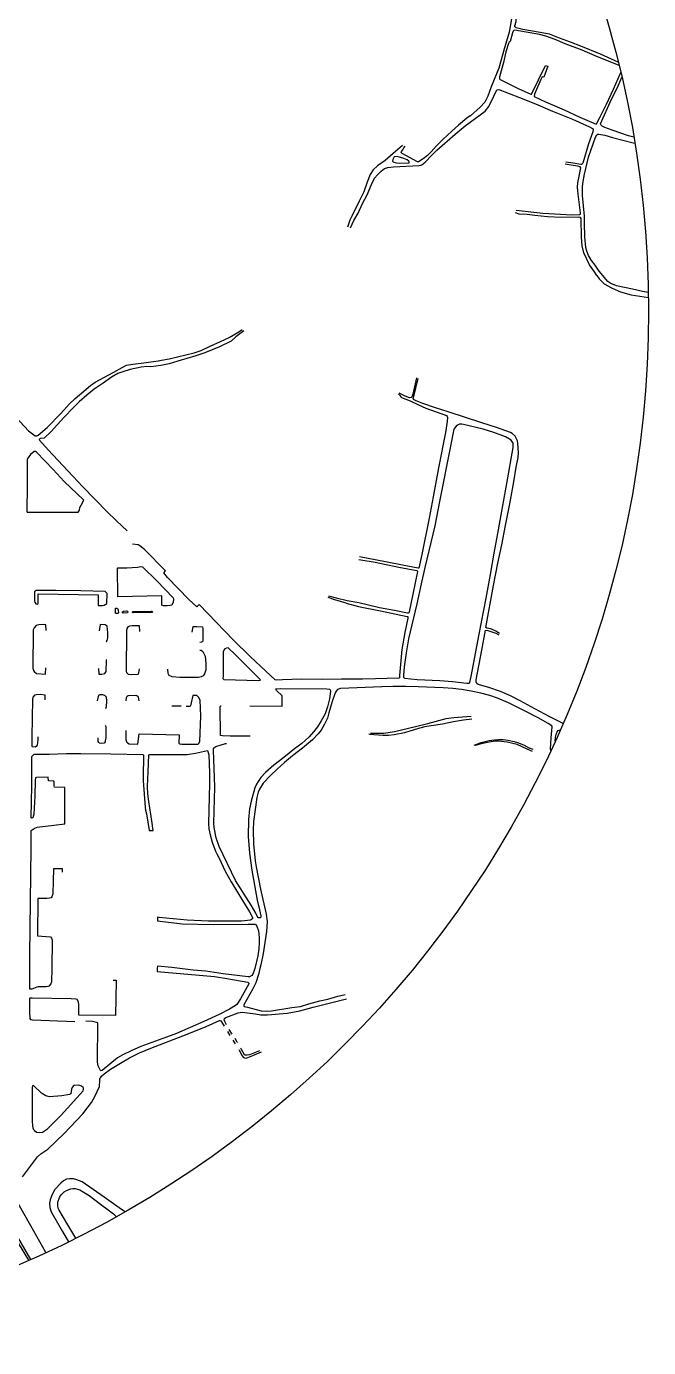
# Model space of a CAD drawing. Header units: inches. Extents: x 1286 to 7442, y -84 to 3420.
# Drawn here: x 6841 to 7442, y 1420 to 2695 of the extents above; entities that cross this region are included whole.
import ezdxf

# ---------------------------------------------------------------- set-up
doc = ezdxf.new("R2010")
doc.units = ezdxf.units.IN
doc.header["$LTSCALE"] = 3
doc.header["$MEASUREMENT"] = 0
doc.layers.add('ARQ_INDICAÇÃO', color=133, linetype='Continuous')

msp = doc.modelspace()

# ---------------------------------------------------------------- linework, layer by layer
at = {"color": 8, "linetype": 'Continuous'}
for p, q in [((6990.899, 2038.883), (6981.903, 2038.883)), ((7330.531, 1996.898), (7327.155, 1998.37)), ((7035.593, 1724.879), (7037.905, 1721.16)), ((7040.034, 1722.492), (7037.277, 1726.826)), ((7040.849, 1716.425), (7042.895, 1713.134)), ((6830.228, 1530.899), (6845.374, 1504.931))]:
    msp.add_line(p, q, dxfattribs=at)
for points in [[(7412.737, 2660.177), (7409.815, 2661.291), (7395.623, 2667.803), (7376.503, 2675.483), (7366.711, 2679.323), (7355.863, 2683.355), (7346.295, 2687.019), (7330.007, 2690.203), (7320.791, 2691.499), (7314.183, 2693.211), (7313.399, 2693.755), (7313.015, 2694.107), (7312.999, 2695.307), (7314.167, 2699.467), (7313.911, 2708.651), (7311.687, 2724.715), (7310.151, 2732.395), (7305.975, 2745.547), (7302.118, 2757.643), (7299.75, 2761.995), (7295.046, 2767.851), (7276.822, 2782.394), (7275.318, 2783.306)], [(7309.591, 2702.107), (7307.351, 2688.971), (7302.327, 2671.643), (7299.831, 2662.395), (7297.543, 2654.267), (7290.183, 2636.203), (7286.903, 2627.434), (7283.863, 2621.514), (7279.511, 2616.634), (7270.215, 2608.378), (7269.895, 2608.442), (7266.503, 2606.138), (7258.583, 2599.258), (7252.023, 2593.626), (7243.895, 2585.834), (7237.319, 2579.402), (7232.023, 2573.562), (7228.647, 2570.234), (7224.295, 2566.73), (7219.847, 2563.882), (7218.855, 2563.978), (7204.231, 2572.026), (7203.271, 2572.954), (7203.527, 2574.106), (7204.807, 2575.434), (7205.783, 2577.594), (7207.063, 2578.954)], [(7413.539, 2656.914), (7390.487, 2666.123), (7377.751, 2671.675), (7361.623, 2677.739), (7351.767, 2681.899), (7342.967, 2685.355), (7336.871, 2686.715), (7312.903, 2690.907), (7312.007, 2690.843), (7311.319, 2690.139), (7310.615, 2688.523), (7308.487, 2679.963), (7307.591, 2679.531), (7306.871, 2678.219), (7304.359, 2670.251), (7302.103, 2659.723)], [(7302.103, 2659.723), (7298.151, 2646.043), (7298.183, 2643.947), (7298.599, 2643.291), (7316.215, 2634.683), (7328.359, 2629.163), (7329.095, 2629.163), (7342.535, 2657.083), (7344.855, 2656.395), (7340.871, 2645.595), (7339.447, 2645.851), (7337.911, 2643.291), (7332.007, 2629.259), (7331.655, 2626.907), (7342.471, 2621.835), (7360.407, 2614.075), (7375.735, 2606.923), (7391.319, 2600.427), (7391.847, 2600.651), (7395.095, 2606.779), (7401.271, 2619.579), (7408.119, 2634.187), (7414.967, 2649.595), (7415.165, 2650.146)], [(7427.827, 2587.824), (7422.759, 2589.067), (7406.807, 2594.427), (7399.783, 2597.083), (7397.255, 2598.459), (7396.087, 2599.515), (7395.687, 2600.539), (7396.759, 2603.467), (7404.791, 2621.707), (7412.903, 2638.043), (7416.205, 2645.703)], [(7214.387, 2560.026), (7220.503, 2560.362), (7223.255, 2560.97), (7226.327, 2563.674), (7232.903, 2570.362), (7237.751, 2575.098), (7255.335, 2590.538), (7265.111, 2598.682), (7284.183, 2612.906), (7287.751, 2617.402), (7292.759, 2627.339), (7295.463, 2633.499), (7297.559, 2633.851), (7317.383, 2626.203), (7332.935, 2619.963), (7349.143, 2612.827), (7368.503, 2605.083), (7384.919, 2597.867), (7387.863, 2596.267), (7388.407, 2595.323), (7388.359, 2592.859), (7384.071, 2581.259), (7378.487, 2562.795), (7377.959, 2561.915), (7377.463, 2561.323), (7376.727, 2561.259), (7369.127, 2562.699), (7362.03, 2563.623)], [(7441.854, 2437.914), (7436.007, 2439.003), (7426.327, 2441.195), (7410.999, 2444.331), (7405.671, 2446.731), (7402.791, 2448.427), (7394.279, 2458.555), (7390.359, 2464.347), (7386.775, 2468.843), (7384.071, 2473.563), (7382.311, 2477.787), (7381.495, 2481.195), (7380.487, 2491.531), (7380.279, 2504.923), (7380.055, 2511.675), (7378.311, 2531.627), (7378.231, 2539.675), (7378.423, 2543.067), (7380.055, 2552.219), (7384.007, 2568.603), (7390.679, 2587.659), (7391.975, 2589.931), (7393.063, 2590.715), (7393.991, 2590.779), (7399.751, 2589.627), (7407.319, 2587.355), (7427.271, 2582.171), (7428.802, 2581.995)], [(7204.439, 2579.722), (7195.431, 2572.058), (7187.655, 2565.226), (7180.503, 2559.978), (7176.039, 2556.378), (7173.191, 2551.754), (7170.327, 2544.266), (7167.079, 2535.018), (7162.775, 2526.074), (7155.943, 2512.362), (7153.655, 2507.69), (7151.527, 2500.922)], [(7196.466, 2568.779), (7194.994, 2566.203), (7194.978, 2564.731), (7195.33, 2563.947), (7195.97, 2563.659), (7198.546, 2562.971), (7201.298, 2562.715), (7210.978, 2562.923), (7211.026, 2563.963), (7210.562, 2564.651), (7208.866, 2565.947), (7205.906, 2567.323), (7199.298, 2569.051), (7196.466, 2568.779)], [(7154.247, 2500.186), (7157.543, 2507.482), (7161.639, 2514.522), (7166.023, 2523.914), (7170.487, 2532.218), (7174.535, 2542.122), (7177.543, 2548.09), (7180.279, 2551.498), (7183.927, 2555.082), (7187.175, 2557.45), (7190.455, 2558.426), (7195.735, 2559.05), (7202.023, 2559.37), (7214.387, 2560.026)], [(7314.151, 2517.371), (7339.879, 2514.395), (7368.343, 2512.987), (7375.783, 2513.083), (7376.151, 2513.355), (7376.423, 2514.79), (7373.895, 2532.683), (7373.415, 2539.499), (7373.863, 2543.835), (7376.503, 2558.283), (7376.039, 2559.275), (7373.335, 2559.915), (7361.541, 2561.699)], [(7392.219, 2454.271), (7389.943, 2457.915), (7385.111, 2464.699), (7379.591, 2476.331), (7378.039, 2482.859), (7377.367, 2491.435), (7376.866, 2509.198), (7376.151, 2510.123), (7374.599, 2510.475), (7357.783, 2510.315), (7344.359, 2510.971), (7332.343, 2512.091), (7324.839, 2513.019), (7317.207, 2513.643), (7313.623, 2514.715)], [(7392.219, 2454.271), (7394.231, 2451.051), (7399.159, 2446.235), (7407.015, 2441.947), (7414.759, 2438.651), (7425.047, 2435.595), (7441.929, 2433.118)], [(6971.966, 2372.625), (6979.129, 2373.84), (7003.385, 2379.792), (7010.265, 2382.112), (7018.969, 2386.016), (7028.873, 2390.48), (7037.321, 2394.512), (7046.361, 2399.84), (7049.817, 2402.32)], [(7051.257, 2400.976), (7043.481, 2394.992), (7039.049, 2391.072), (7027.737, 2385.424), (7020.635, 2382.528)], [(7020.635, 2382.528), (7013.849, 2379.76), (7005.161, 2376.768), (6987.625, 2371.776), (6979.257, 2369.152), (6971.289, 2367.44), (6961.593, 2366.304), (6957.673, 2366.544), (6952.249, 2365.92), (6941.625, 2363.568), (6934.665, 2361.52), (6929.641, 2359.68), (6923.577, 2356.08), (6915.449, 2350.56), (6906.857, 2344.496), (6899.77, 2338.816), (6892.426, 2332.48), (6887.05, 2327.088), (6877.594, 2317.328), (6865.226, 2303.808), (6858.698, 2297.344), (6854.826, 2296.976), (6853.882, 2296), (6854.234, 2295.376)], [(6874.606, 2321.249), (6882.762, 2330.096), (6888.474, 2335.568), (6903.305, 2348.128), (6907.929, 2351.344), (6921.017, 2358.496), (6925.977, 2361.072), (6933.945, 2365.616), (6937.945, 2367.696), (6944.057, 2368.912), (6954.745, 2370.208), (6968.569, 2372.048), (6971.966, 2372.625)], [(7217.984, 2355.452), (7214.369, 2339.756), (7213.745, 2337.868), (7212.881, 2336.748), (7211.089, 2336.396), (7210.225, 2336.572), (7206.513, 2338.268), (7201.393, 2340.908)], [(7248.535, 2322.922), (7236.193, 2326.78), (7224.225, 2330.748), (7217.601, 2333.276), (7215.009, 2334.716), (7214.785, 2335.74), (7214.961, 2336.284), (7219.744, 2355.052)], [(6815.866, 2333.843), (6819.262, 2330.401), (6843.614, 2304.545), (6849.933, 2299.697)], [(7200.529, 2340.028), (7201.489, 2339.18), (7201.809, 2338.444), (7202.911, 2337.15)], [(7202.911, 2337.15), (7203.633, 2336.636), (7211.857, 2333.356), (7220.033, 2329.628), (7226.913, 2326.316), (7247.047, 2319.21)], [(6849.933, 2299.697), (6851.454, 2299.697), (6852.83, 2300.145), (6861.582, 2307.681), (6874.606, 2321.249)], [(7285.074, 2114.624), (7292.263, 2155.227), (7296.535, 2176.651), (7300.231, 2194.443), (7304.023, 2213.259), (7307.927, 2234.011), (7311.799, 2255.275), (7314.231, 2269.291), (7316.055, 2278.779), (7316.407, 2283.643), (7315.943, 2292.251), (7315.415, 2294.859), (7313.175, 2299.195), (7310.279, 2301.915), (7308.759, 2302.891), (7295.143, 2307.787), (7280.967, 2312.202), (7248.535, 2322.922)], [(7292.548, 2302.712), (7282.228, 2306.12), (7263.492, 2310.648), (7261.764, 2310.808), (7259.38, 2310.76), (7257.636, 2310.072), (7256.324, 2309.064), (7254.036, 2306.008), (7250.772, 2289.656), (7240.036, 2236.344), (7235.556, 2212.648), (7226.148, 2172.52), (7222.5, 2156.968), (7218.388, 2137.608), (7210.404, 2103.688), (7208.1, 2090.216), (7207.396, 2085.704), (7206.212, 2076.68), (7205.428, 2068.44), (7205.316, 2066.648), (7206.292, 2065.704), (7218.756, 2064.68), (7240.66, 2063.432), (7252.628, 2062.632), (7266.436, 2060.856), (7268.02, 2060.856), (7268.948, 2061.08), (7269.46, 2061.576), (7270.836, 2067.288), (7278.644, 2108.264), (7285.14, 2143.016), (7289.444, 2165.832), (7293.028, 2186.52), (7296.388, 2205.4), (7300.228, 2226.968), (7305.028, 2253.752), (7311.268, 2288.424), (7311.156, 2292.392), (7309.492, 2295.368), (7307.876, 2296.568), (7303.972, 2298.52), (7292.548, 2302.712)], [(7247.047, 2319.21), (7247.655, 2318.234), (7247.783, 2317.242), (7247.671, 2313.466), (7245.879, 2302.97), (7239.095, 2268.81), (7234.135, 2240.794), (7230.247, 2220.346), (7223.063, 2185.162), (7220.263, 2171.818)], [(6938.566, 2207.878), (6928.33, 2217.504), (6928.17, 2218), (6919.53, 2226.336), (6896.058, 2250.384), (6886.285, 2260.599), (6862.394, 2286.208), (6854.234, 2295.376)], [(6851.135, 2283.969), (6850.159, 2284.465), (6848.911, 2284.497), (6845.439, 2281.729), (6842.351, 2277.137), (6842.143, 2251.601), (6841.727, 2226.577), (6842.319, 2226.129), (6891.343, 2226.097), (6892.639, 2227.857), (6892.911, 2230.497), (6894.335, 2232.769), (6896.783, 2237.601), (6896.687, 2237.873), (6877.887, 2255.681), (6867.439, 2267.281), (6851.135, 2283.969)], [(7150.217, 2138.076), (7162.041, 2134.989), (7183.113, 2130.941), (7209.127, 2125.466), (7209.623, 2125.194), (7209.751, 2123.642), (7206.647, 2109.834), (7203.991, 2093.53), (7201.703, 2068.25), (7201.463, 2066.202), (7200.903, 2065.722), (7178.407, 2065.306), (7165.895, 2064.826), (7145.639, 2064.746), (7127.559, 2064.602), (7106.695, 2064.874), (7088.743, 2064.362), (7083.175, 2064.042), (7081.735, 2064.282), (7072.551, 2072.474), (7057.287, 2086.682), (7041.399, 2102.554), (7008.263, 2136.762), (7005.943, 2134.714), (6998.199, 2141.738), (6977.719, 2162.858), (6974.135, 2167.322), (6975.719, 2169.274), (6955.575, 2189.818), (6951.095, 2193.498), (6949.383, 2194.442), (6943.993, 2195.196)], [(7162.287, 2180.321), (7177.999, 2177.618), (7200.959, 2172.946), (7218.351, 2169.602), (7219.103, 2169.186), (7219.382, 2168.65)], [(7220.263, 2171.818), (7219.455, 2172.082), (7207.727, 2174.066), (7188.015, 2178.194), (7162.959, 2182.961)], [(6929.75, 2172.353), (6938.374, 2172.353), (6948.726, 2172.817), (6951.766, 2173.585), (6953.638, 2173.105), (6967.494, 2159.601), (6982.982, 2143.377), (6983.382, 2141.905), (6983.238, 2139.073), (6981.958, 2136.401), (6980.198, 2135.857), (6977.478, 2135.649), (6973.846, 2135.729), (6972.23, 2136.241), (6972.118, 2145.185), (6929.782, 2144.353), (6929.318, 2171.953), (6929.75, 2172.353)], [(7151.161, 2140.829), (7162.217, 2138.717), (7182.217, 2134.157), (7196.857, 2131.309), (7209.433, 2128.701), (7210.201, 2128.781), (7210.823, 2129.29), (7211.143, 2129.77), (7214.647, 2146.89), (7219.382, 2168.65)], [(6910.639, 2135.969), (6914.799, 2135.809), (6916.639, 2136.145), (6918.287, 2137.169), (6918.991, 2137.969), (6919.295, 2147.377), (6917.343, 2149.313), (6894.047, 2150.241), (6869.999, 2150.481), (6855.919, 2150.529), (6850.911, 2150.321), (6849.791, 2149.793), (6849.311, 2148.993), (6849.247, 2140.449), (6849.599, 2139.057), (6850.623, 2137.665), (6852.079, 2137.329), (6852.687, 2137.553), (6852.943, 2147.121), (6910.863, 2146.113), (6910.639, 2135.969)], [(7150.217, 2138.076), (7139.225, 2141.388), (7132.825, 2143.564)], [(7132.985, 2145.308), (7140.313, 2143.18), (7151.161, 2140.829)], [(6929.839, 2128.225), (6928.111, 2128.225), (6927.583, 2128.545), (6927.439, 2133.441), (6928.751, 2133.457), (6929.599, 2132.705), (6930.175, 2131.489), (6930.479, 2128.897), (6929.839, 2128.225)], [(6939.001, 2128.753), (6934.751, 2128.593), (6934.351, 2128.833), (6934.223, 2129.697), (6935.215, 2130.449), (6938.207, 2130.641), (6939.055, 2130.417), (6939.423, 2129.953), (6939.001, 2128.753)], [(6962.527, 2129.038), (6944.639, 2128.801), (6943.791, 2129.169), (6943.775, 2129.777), (6944.463, 2130.273), (6961.951, 2130.577), (6962.927, 2130.385), (6963.023, 2129.569), (6962.527, 2129.038)], [(6860.694, 2111.951), (6860.147, 2117.267), (6859.251, 2117.507), (6853.539, 2117.251), (6851.043, 2116.771), (6848.803, 2114.291), (6848.115, 2112.467), (6847.523, 2075.587), (6848.019, 2073.731), (6848.819, 2072.371), (6851.075, 2070.291), (6860.051, 2069.811), (6860.227, 2075.843)], [(6918.518, 2101.038), (6918.883, 2101.299), (6919.363, 2102.307), (6920.067, 2104.723), (6920.163, 2109.555), (6919.459, 2115.907), (6917.523, 2117.379), (6912.659, 2117.443), (6911.77, 2111.331)], [(6950.339, 2074.835), (6949.763, 2070.947), (6949.395, 2069.699), (6949.011, 2069.363), (6942.579, 2069.171), (6940.115, 2069.443), (6939.219, 2069.891), (6938.467, 2070.883), (6937.923, 2072.435), (6938.403, 2111.571), (6938.675, 2113.763), (6939.859, 2115.651), (6941.283, 2116.211), (6943.619, 2116.515), (6950.403, 2116.611), (6950.515, 2110.835)], [(7001.603, 2110.339), (7002.307, 2115.827), (7005.907, 2115.827), (7011.395, 2115.203), (7011.667, 2113.315), (7011.715, 2101.571), (7011.251, 2100.899), (7010.435, 2100.451), (7008.733, 2100.16)], [(7359.452, 2022.092), (7346.775, 2028.491), (7332.087, 2036.363), (7318.167, 2043.899), (7308.823, 2048.891), (7299.047, 2052.955), (7287.943, 2056.698), (7277.511, 2059.738), (7276.103, 2060.81), (7275.575, 2062.234), (7275.639, 2064.25), (7280.903, 2092.762), (7284.633, 2112.158)], [(7284.633, 2112.158), (7286.788, 2111.88), (7294.436, 2109.256), (7297.396, 2107.608)], [(7298.02, 2109.048), (7294.708, 2111.224), (7289.716, 2113.32), (7286.004, 2114.056), (7285.074, 2114.624)], [(7008.755, 2092.995), (7010.227, 2092.835), (7011.635, 2091.635), (7013.955, 2087.155), (7014.611, 2080.083), (7014.627, 2073.859), (7013.331, 2070.051), (7012.067, 2068.179), (7010.035, 2067.123), (7007.571, 2066.419), (6989.571, 2066.419), (6982.067, 2067.139), (6979.331, 2068.243), (6978.339, 2070.307), (6978.083, 2074.371)], [(7031.513, 2091.18), (7031.241, 2068.076), (7031.145, 2065.58), (7031.481, 2065.1), (7032.169, 2064.668), (7065.401, 2063.644), (7067.001, 2063.804), (7067.417, 2064.188), (7043.881, 2087.708), (7043.384, 2088.225), (7036.281, 2094.956), (7034.697, 2094.892), (7032.953, 2094.028), (7031.945, 2092.86), (7031.513, 2091.18)], [(6911.187, 2075.123), (6911.523, 2069.731), (6914.371, 2069.523), (6917.155, 2070.291), (6918.355, 2072.387), (6918.931, 2082.691), (6918.771, 2083.363), (6918.308, 2083.589)], [(7057.201, 2039.017), (7088.483, 2038.967), (7088.483, 2048.759), (7082.915, 2053.927), (7082.13, 2055.676), (7087.073, 2055.789), (7131.561, 2055.628), (7134.089, 2055.1), (7134.665, 2054.428), (7135.001, 2053.372), (7134.159, 2045.777), (7132.207, 2038.225), (7129.855, 2031.473), (7126.127, 2024.513), (7122.447, 2018.833), (7118.719, 2014.049), (7114.287, 2009.185), (7107.183, 2002.945), (7100.239, 1997.793), (7089.807, 1989.377), (7080.143, 1981.761), (7072.271, 1974.801), (7067.81, 1969.926), (7065.144, 1966.169), (7063.47, 1963.406), (7062.111, 1960.049), (7058.383, 1947.089), (7056.671, 1939.681), (7055.871, 1929.409), (7055.471, 1913.217), (7056.783, 1897.025), (7059.103, 1880.449), (7064.127, 1851.617), (7066.303, 1842.193), (7067.823, 1836.561), (7067.855, 1835.729), (7067.327, 1834.529), (7065.455, 1834.433), (7064.863, 1835.057), (7062.847, 1839.073), (7058.271, 1846.657), (7043.423, 1870.705), (7027.46, 1903.414), (7024.767, 1911.713), (7022.687, 1921.633), (7022.431, 1925.873), (7023.423, 1960.609), (7023.167, 1969.953), (7022.287, 1987.489), (7022.134, 1996.264), (7021.939, 1997.623), (7022.547, 1998.711), (7023.247, 1999.303), (7024.419, 1999.895), (7033.539, 2002.663), (7034.552, 2002.858)], [(7347.632, 1995.877), (7347.379, 1997.314), (7347.843, 2008.354), (7349.043, 2018.85), (7348.643, 2019.906), (7344.953, 2022.125), (7335.548, 2027.395), (7322.284, 2034.403), (7306.889, 2041.912), (7296.208, 2046.626), (7288.777, 2048.989), (7280.057, 2051.261), (7270.729, 2053.373), (7261.481, 2054.877), (7253.193, 2055.901), (7243.801, 2056.461), (7219.609, 2057.453), (7207.577, 2057.645), (7195.129, 2057.645), (7184.681, 2057.421), (7144.681, 2055.724), (7141.673, 2054.78), (7140.601, 2053.34), (7139.587, 2051.521), (7136.739, 2043.281), (7133.395, 2032.289), (7131.939, 2027.377), (7129.315, 2021.473), (7125.955, 2015.537), (7123.203, 2012.081), (7117.459, 2006.273), (7107.891, 1998.161), (7098.275, 1990.897), (7090.563, 1984.449), (7083.379, 1978.049), (7076.915, 1971.841), (7069.907, 1964.417), (7066.611, 1958.787), (7065.283, 1955.907), (7063.923, 1950.609), (7060.675, 1927.617), (7060.243, 1919.153), (7060.627, 1905.841), (7062.243, 1889.489), (7063.155, 1883.649), (7067.427, 1862.321), (7072.963, 1838.129), (7073.699, 1830.993), (7073.283, 1821.441), (7070.147, 1800.289), (7067.795, 1789.185), (7066.874, 1785.626)], [(6852.611, 2009.219), (6852.563, 2006.195), (6851.763, 2001.075), (6850.931, 1999.875), (6849.907, 1999.395), (6847.443, 1999.427), (6847.139, 1999.987), (6847.155, 2009.203), (6847.683, 2045.187), (6848.003, 2047.571), (6849.779, 2049.699), (6851.235, 2050.147), (6855.075, 2050.339), (6859.251, 2049.891), (6859.363, 2044.899)], [(6910.243, 2044.035), (6911.299, 2049.283), (6912.515, 2050.067), (6913.379, 2050.147), (6914.995, 2050.115), (6916.931, 2049.411), (6918.323, 2047.683), (6918.931, 2043.619), (6918.611, 2038.147), (6917.881, 2036.313)], [(6937.519, 2015.297), (6937.583, 2006.625), (6938.143, 2004.545), (6939.055, 2003.281), (6940.735, 2002.369), (6948.959, 2002.241), (6950.239, 2012.097), (6988.991, 2011.249), (6988.447, 2003.153), (6989.583, 2002.449), (6991.631, 2002.161), (7006.847, 2001.985), (7007.567, 2002.497), (7008.847, 2004.593), (7009.775, 2029.057), (7009.295, 2044.529), (7007.715, 2047.587), (7005.811, 2048.963), (7002.051, 2049.251), (7000.611, 2042.051), (6999.747, 2039.027), (6999.299, 2038.547), (6995.772, 2038.562)], [(6937.875, 2043.987), (6938.147, 2047.267), (6938.755, 2048.419), (6939.731, 2049.187), (6946.947, 2049.443), (6948.947, 2048.515), (6949.379, 2047.571), (6949.976, 2043.883)], [(7057.555, 2009.895), (7038.163, 2009.751), (7030.643, 2010.135), (7028.771, 2010.519), (7028.595, 2038.615), (7029.123, 2039.063), (7029.405, 2039.063)], [(7173.379, 2013.122), (7174.099, 2012.658), (7186.547, 2012.818), (7196.739, 2014.482), (7216.931, 2019.298), (7228.947, 2022.082), (7246.643, 2026.77), (7253.907, 2027.746), (7270.755, 2029.314)], [(6917.614, 2020.49), (6918.243, 2019.219), (6918.019, 2008.195), (6917.584, 2005.327), (6917.479, 2005.041), (6917.363, 2004.547), (6916.435, 2003.235), (6913.907, 2002.707), (6911.939, 2003.075), (6911.235, 2003.651), (6910.819, 2004.659), (6910.819, 2008.211)], [(7271.299, 2026.338), (7263.315, 2025.378), (7253.843, 2023.762), (7243.219, 2021.394), (7232.019, 2019.938), (7225.971, 2018.738), (7220.019, 2017.41), (7206.467, 2013.122), (7196.419, 2011.01), (7190.963, 2010.45), (7185.523, 2010.658), (7172.707, 2011.57), (7172.419, 2012.002)], [(7351.881, 2005.071), (7352.015, 2009.009), (7352.703, 2011.585), (7353.775, 2014.033), (7354.703, 2015.425), (7355.631, 2015.777), (7356.619, 2015.622)], [(7273.603, 2001.266), (7280.531, 2003.842), (7288.131, 2005.698), (7293.139, 2006.402), (7297.123, 2006.69), (7301.523, 2006.594), (7306.147, 2005.938), (7312.355, 2004.594), (7316.483, 2003.362), (7321.891, 2001.234), (7327.155, 1998.37)], [(7329.827, 1995.01), (7324.915, 1997.442), (7315.219, 2001.794), (7311.091, 2002.882), (7305.635, 2003.938), (7297.059, 2005.186), (7293.939, 2004.978), (7288.211, 2004.13), (7280.499, 2002.514), (7274.547, 2000.77)], [(6846.095, 1931.057), (6846.575, 1962.369), (6846.863, 1990.145), (6847.263, 1990.897), (6848.911, 1992.353), (6863.311, 1992.593), (6880.025, 1993.071), (6893.952, 1993.192), (6922.991, 1992.737), (6954.095, 1992.065), (6954.423, 1991.204), (6954.471, 1985.316), (6954.295, 1975.94), (6954.279, 1966.852), (6956.007, 1941.412), (6956.487, 1938.356), (6957.495, 1934.948), (6960.007, 1918.788), (6963.831, 1918.868), (6962.647, 1928.068), (6959.559, 1946.724), (6958.695, 1954.132), (6958.359, 1961.364), (6958.903, 1975.364), (6959.591, 1991.956), (6960.599, 1992.18), (6965.959, 1992.02), (6976.503, 1992.1), (6996.535, 1992.132), (7004.667, 1993.364), (7016.304, 1995.878), (7017.039, 1994.113), (7017.551, 1991.969), (7018.191, 1974.577), (7018.079, 1963.761), (7017.135, 1925.569), (7017.647, 1920.593), (7018.687, 1914.801), (7020.607, 1907.665), (7023.887, 1898.945), (7025.328, 1896.196)], [(6845.919, 1918.705), (6848.927, 1920.769), (6851.935, 1922.049), (6868.047, 1923.969), (6878.607, 1925.153), (6878.687, 1960.417), (6868.735, 1960.657), (6868.191, 1962.001), (6868.191, 1965.553), (6867.935, 1966.465), (6862.847, 1966.913), (6862.591, 1970.385), (6851.247, 1970.001), (6850.239, 1969.633), (6849.775, 1967.217), (6849.743, 1951.905), (6848.719, 1934.705), (6847.759, 1930.945), (6846.463, 1930.689), (6846.095, 1931.057)], [(6844.69, 1785.638), (6844.687, 1798.593), (6846.015, 1902.209), (6845.919, 1918.705)], [(7025.328, 1896.196), (7027.519, 1892.017), (7033.343, 1879.537), (7039.151, 1869.281), (7050.127, 1851.249), (7056.943, 1840.369), (7059.891, 1834.138), (7058.727, 1832.836), (7057.895, 1832.404), (7048.967, 1831.524), (7035.527, 1831.332), (7017.255, 1831.236), (6996.679, 1832.404), (6969.751, 1835.012), (6967.991, 1835.108), (6967.911, 1831.652), (6991.655, 1828.9), (7021.655, 1828.212), (7055.559, 1828.388), (7062.463, 1828.417), (7063.071, 1827.985), (7063.903, 1826.545), (7065.343, 1821.953), (7066.047, 1815.761), (7066.143, 1811.137), (7065.775, 1804.657), (7064.703, 1798.033), (7061.943, 1785.627)], [(6876.343, 1878.58), (6876.423, 1881.796), (6867.703, 1881.988), (6867.287, 1870.1), (6867.127, 1857.684), (6866.135, 1854.804), (6865.367, 1853.94), (6863.847, 1853.428), (6861.047, 1853.236), (6852.519, 1853.38), (6852.039, 1817.316), (6864.567, 1816.308), (6865.847, 1815.092), (6866.455, 1813.14), (6865.942, 1785.637)], [(6865.942, 1785.637), (6865.703, 1772.788), (6865.063, 1770.996), (6863.223, 1768.644), (6862.103, 1768.244), (6860.663, 1768.164), (6852.935, 1768.068), (6851.399, 1767.748), (6846.631, 1765.7), (6844.695, 1765.828), (6844.69, 1785.638)], [(6967.834, 1785.632), (6967.811, 1783.908), (6967.719, 1782.964), (7023.127, 1778.052), (7034.967, 1776.212), (7055.255, 1772.388), (7056.279, 1771.684), (7056.252, 1771.042), (7048.255, 1756.561), (7044.527, 1751.089), (7043.183, 1749.921), (7037.615, 1746.401), (7027.599, 1741.409), (7012.591, 1734.641), (6986.399, 1723.105), (6976.847, 1719.377), (6951.919, 1710.465), (6942.479, 1706.161), (6934.511, 1702.561), (6929.407, 1699.457), (6914.527, 1687.169), (6913.311, 1687.089), (6912.975, 1687.377), (6910.775, 1691.732), (6910.087, 1695.348), (6910.455, 1733.364), (6905.191, 1734.516), (6898.693, 1734.944)], [(6989.577, 1785.631), (6981.687, 1786.58), (6967.863, 1787.828), (6967.834, 1785.632)], [(7061.943, 1785.627), (7061.759, 1784.801), (7060.103, 1780.148), (7058.935, 1778.98), (7056.695, 1777.636), (7055.479, 1777.588), (7031.495, 1780.612), (7014.807, 1782.98), (7002.295, 1784.1), (6989.577, 1785.631)], [(7066.874, 1785.626), (7065.427, 1780.033), (7062.819, 1771.761), (7060.115, 1766.001), (7051.299, 1750.785), (7051.331, 1749.921), (7051.763, 1749.169), (7054.963, 1748.305), (7068.115, 1745.025), (7072.467, 1744.689), (7078.099, 1744.945), (7097.715, 1747.953), (7106.131, 1749.185), (7113.987, 1751.505), (7124.819, 1754.433), (7132.531, 1756.177), (7142.067, 1758.913), (7149.091, 1760.737)], [(6925.288, 1774.562), (6928.023, 1774.436), (6928.087, 1773.892), (6927.527, 1740.42), (6892.039, 1740.836), (6892.135, 1750.612), (6891.879, 1753.7), (6890.487, 1755.684), (6889.607, 1756.052), (6884.549, 1756.489), (6847.095, 1757.092), (6844.663, 1757.092), (6844.295, 1756.804), (6844.359, 1743.508), (6844.743, 1737.412), (6845.575, 1736.564), (6847.447, 1736.084), (6888.111, 1734.466)], [(7034.627, 1731.398), (7032.887, 1734.676), (7032.375, 1736.228), (7032.711, 1737.46), (7033.895, 1738.42), (7045.891, 1742.977), (7049.875, 1743.425), (7062.467, 1741.857), (7067.651, 1741.025), (7074.243, 1741.041), (7093.235, 1742.721), (7105.331, 1744.705), (7118.403, 1748.513), (7150.307, 1756.465)], [(6837.684, 1584.707), (6852.308, 1603.907), (6855.364, 1606.947), (6862.308, 1611.331), (6877.843, 1626.563), (6895.811, 1645.587), (6904.291, 1656.371), (6907.523, 1662.179), (6909.907, 1667.107), (6911.891, 1671.859), (6912.377, 1677.599), (6912.359, 1679.428), (6912.839, 1680.26), (6913.911, 1681.844), (6916.471, 1684.212), (6922.711, 1688.612), (6933.895, 1695.316), (6941.111, 1699.62), (6950.583, 1704.452), (6961.511, 1708.884), (6996.551, 1722.42), (7014.828, 1729.756), (7027.799, 1735.684), (7028.327, 1735.684), (7029.047, 1735.156), (7029.895, 1734.26), (7032.403, 1730.126)], [(7045.135, 1714.445), (7044.935, 1714.788), (7042.846, 1718.071)], [(7066.407, 1706.42), (7056.935, 1702.548), (7054.519, 1702.052), (7052.535, 1702.004), (7051.927, 1702.324), (7049.159, 1707.556), (7048.347, 1708.947)], [(7046.392, 1707.509), (7046.711, 1706.996), (7049.847, 1701.428), (7050.903, 1699.988), (7052.087, 1699.396), (7053.719, 1699.044), (7060.151, 1701.7), (7068.487, 1705.428)], [(6846.999, 1671.044), (6846.983, 1638.772), (6847.255, 1633.636), (6847.543, 1631.876), (6848.215, 1630.276), (6849.255, 1629.268), (6851.255, 1627.924), (6853.783, 1627.332), (6856.951, 1627.844), (6861.959, 1631.028), (6875.095, 1644.052), (6896.151, 1667.556), (6896.535, 1668.964), (6896.567, 1670.26), (6896.263, 1670.948), (6894.791, 1672.34), (6893.063, 1672.948), (6891.383, 1673.076), (6887.511, 1672.692), (6886.567, 1672.276), (6885.703, 1670.868), (6885.111, 1669.268), (6884.295, 1664.74), (6883.143, 1663.988), (6875.751, 1662.82), (6863.863, 1662.02), (6860.279, 1662.932), (6856.023, 1665.316), (6848.311, 1672.868), (6847.191, 1672.612), (6846.999, 1671.044)], [(6936.704, 1550.903), (6933.224, 1553.3), (6916.424, 1565.044), (6895.224, 1579.844), (6890.232, 1581.972), (6886.808, 1582.644), (6883.208, 1582.772), (6880.312, 1582.356), (6877.4, 1580.884), (6874.808, 1578.644), (6869.064, 1572.404), (6867.24, 1569.54), (6865.576, 1566.02), (6864.44, 1562.516), (6863.816, 1559.268), (6864.056, 1555.188), (6865.288, 1550.868), (6876.28, 1531.844)], [(6881.496, 1538.356), (6873.16, 1552.484), (6872.264, 1554.548), (6871.8, 1557.044), (6871.96, 1560.132), (6873.496, 1564.724), (6874.36, 1566.26), (6875.128, 1567.46), (6876.728, 1569.108), (6878.072, 1570.18), (6880.008, 1571.364), (6884.36, 1573.076), (6886.408, 1573.572), (6888.632, 1573.38), (6892.984, 1572.26), (6901.976, 1566.676), (6913, 1558.436), (6920.52, 1552.948), (6925.4, 1549.044), (6928.343, 1546.197)], [(6845.86, 1537.347), (6833.412, 1558.899)], [(6843.654, 1504.175), (6828.457, 1529.817), (6815.827, 1552.197)], [(6860.325, 1511.669), (6845.86, 1537.347)], [(6876.28, 1531.844), (6882.055, 1521.995)], [(6889.082, 1525.472), (6881.496, 1538.356)]]:
    msp.add_lwpolyline(points, dxfattribs=at)
at = {"layer": 'ARQ_INDICAÇÃO', "lineweight": 30}
msp.add_circle((6442.015, 2419.973), 1000, dxfattribs=at)

doc.saveas('drawing.dxf')
